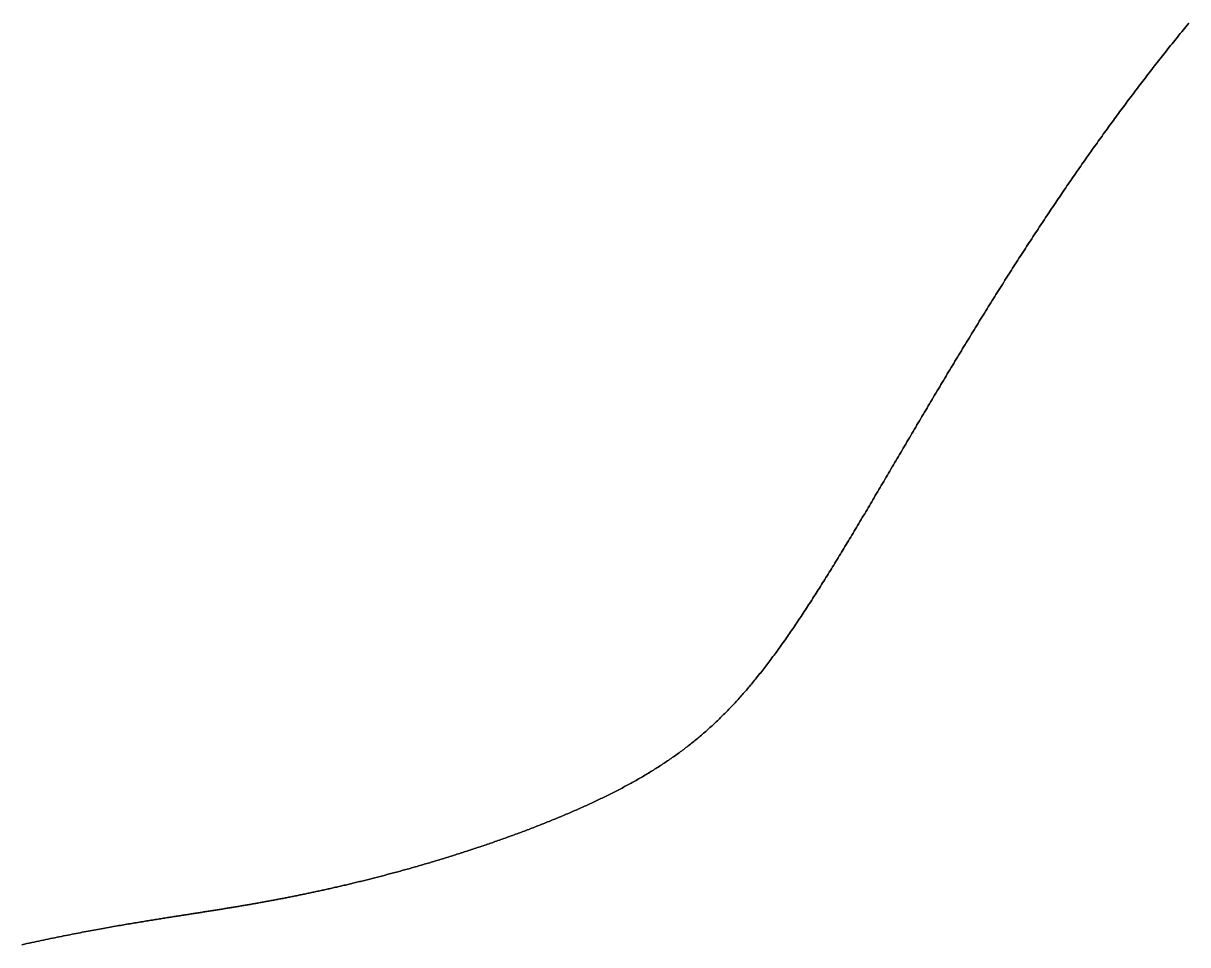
# Model space of a CAD drawing. Header units: inches. Extents: x 130170 to 284068, y 377793 to 804530.
# Drawn here: x 249897.4 to 249965.5, y 750533.2 to 750587.1 of the extents above; entities that cross this region are included whole.
import ezdxf

# ---------------------------------------------------------------- set-up
doc = ezdxf.new("R2010")
doc.units = ezdxf.units.IN
doc.header["$MEASUREMENT"] = 0
doc.layers.add('muni_il', color=7, linetype='Continuous')

msp = doc.modelspace()

# ---------------------------------------------------------------- linework, layer by layer
at = {"layer": 'muni_il'}
for points in [[(249965.545, 750587.063), (249965.462, 750586.962), (249965.38, 750586.862), (249965.298, 750586.761), (249965.216, 750586.661), (249965.134, 750586.561), (249965.052, 750586.461), (249964.971, 750586.361), (249964.89, 750586.261), (249964.81, 750586.161), (249964.729, 750586.061), (249964.649, 750585.961), (249964.569, 750585.862), (249964.489, 750585.762), (249964.409, 750585.662), (249964.33, 750585.563), (249964.251, 750585.463), (249964.172, 750585.364), (249964.093, 750585.265), (249964.015, 750585.165), (249963.936, 750585.066), (249963.858, 750584.967), (249963.78, 750584.868), (249963.702, 750584.769), (249963.625, 750584.67), (249963.547, 750584.57), (249963.47, 750584.471), (249963.393, 750584.372), (249963.316, 750584.273), (249963.239, 750584.174), (249963.162, 750584.075), (249963.086, 750583.976), (249963.01, 750583.877), (249962.933, 750583.778), (249962.857, 750583.679), (249962.782, 750583.579), (249962.706, 750583.48), (249962.63, 750583.381), (249962.554, 750583.282), (249962.479, 750583.183), (249962.404, 750583.083), (249962.329, 750582.984), (249962.254, 750582.885), (249962.179, 750582.785), (249962.104, 750582.686), (249962.029, 750582.586), (249961.954, 750582.486), (249961.88, 750582.387), (249961.805, 750582.287), (249961.731, 750582.187), (249961.657, 750582.087), (249961.582, 750581.987), (249961.508, 750581.887), (249961.434, 750581.787), (249961.36, 750581.686), (249961.286, 750581.586), (249961.213, 750581.485), (249961.139, 750581.385), (249961.065, 750581.284), (249960.991, 750581.183), (249960.918, 750581.082), (249960.844, 750580.981), (249960.77, 750580.88), (249960.697, 750580.779), (249960.624, 750580.677), (249960.55, 750580.576), (249960.477, 750580.474), (249960.403, 750580.372), (249960.33, 750580.27), (249960.257, 750580.168), (249960.184, 750580.065), (249960.11, 750579.963), (249960.037, 750579.86), (249959.964, 750579.757), (249959.891, 750579.654), (249959.818, 750579.551), (249959.745, 750579.448), (249959.671, 750579.344), (249959.598, 750579.241), (249959.525, 750579.137), (249959.452, 750579.033), (249959.379, 750578.929), (249959.306, 750578.824), (249959.233, 750578.72), (249959.16, 750578.615), (249959.086, 750578.51), (249959.013, 750578.405), (249958.94, 750578.299), (249958.867, 750578.194), (249958.794, 750578.088), (249958.721, 750577.982), (249958.647, 750577.876), (249958.574, 750577.77), (249958.501, 750577.663), (249958.428, 750577.556), (249958.355, 750577.449), (249958.281, 750577.342), (249958.208, 750577.234), (249958.135, 750577.127), (249958.061, 750577.019), (249957.988, 750576.911), (249957.915, 750576.802), (249957.841, 750576.694), (249957.768, 750576.585), (249957.694, 750576.476), (249957.621, 750576.367), (249957.547, 750576.257), (249957.474, 750576.148), (249957.4, 750576.038), (249957.327, 750575.928), (249957.253, 750575.817), (249957.179, 750575.707), (249957.106, 750575.596), (249957.032, 750575.485), (249956.958, 750575.373), (249956.884, 750575.262), (249956.81, 750575.15), (249956.736, 750575.038), (249956.662, 750574.926), (249956.589, 750574.813), (249956.515, 750574.701), (249956.441, 750574.588), (249956.366, 750574.474), (249956.292, 750574.361), (249956.218, 750574.247), (249956.144, 750574.134), (249956.07, 750574.019), (249955.996, 750573.905), (249955.921, 750573.791), (249955.847, 750573.676), (249955.773, 750573.561), (249955.698, 750573.445), (249955.624, 750573.33), (249955.549, 750573.214), (249955.475, 750573.098), (249955.401, 750572.982), (249955.326, 750572.866), (249955.252, 750572.749), (249955.177, 750572.632), (249955.102, 750572.515), (249955.028, 750572.398), (249954.953, 750572.281), (249954.878, 750572.163), (249954.804, 750572.045), (249954.729, 750571.927), (249954.654, 750571.809), (249954.579, 750571.69), (249954.505, 750571.572), (249954.43, 750571.453), (249954.355, 750571.334), (249954.28, 750571.215), (249954.205, 750571.095), (249954.13, 750570.975), (249954.055, 750570.856), (249953.981, 750570.736), (249953.906, 750570.615), (249953.831, 750570.495), (249953.756, 750570.374), (249953.681, 750570.254), (249953.606, 750570.133), (249953.531, 750570.012), (249953.456, 750569.891), (249953.381, 750569.769), (249953.306, 750569.648), (249953.231, 750569.526), (249953.156, 750569.404), (249953.081, 750569.282), (249953.006, 750569.16), (249952.931, 750569.038), (249952.856, 750568.916), (249952.781, 750568.793), (249952.706, 750568.671), (249952.631, 750568.548), (249952.556, 750568.425), (249952.481, 750568.302), (249952.406, 750568.179), (249952.331, 750568.056), (249952.257, 750567.933), (249952.182, 750567.809), (249952.107, 750567.686), (249952.032, 750567.562), (249951.957, 750567.439), (249951.882, 750567.315), (249951.808, 750567.191), (249951.733, 750567.067), (249951.658, 750566.943), (249951.584, 750566.819), (249951.509, 750566.695), (249951.435, 750566.571), (249951.36, 750566.447), (249951.286, 750566.323), (249951.211, 750566.199), (249951.137, 750566.074), (249951.062, 750565.95), (249950.988, 750565.826), (249950.914, 750565.702), (249950.84, 750565.577), (249950.765, 750565.453), (249950.691, 750565.329), (249950.617, 750565.204), (249950.543, 750565.08), (249950.469, 750564.956), (249950.395, 750564.831), (249950.322, 750564.707), (249950.248, 750564.583), (249950.174, 750564.459), (249950.101, 750564.334), (249950.027, 750564.21), (249949.954, 750564.086), (249949.88, 750563.962), (249949.807, 750563.838), (249949.734, 750563.714), (249949.66, 750563.591), (249949.587, 750563.467), (249949.514, 750563.343), (249949.441, 750563.22), (249949.368, 750563.096), (249949.296, 750562.973), (249949.223, 750562.85), (249949.15, 750562.726), (249949.078, 750562.603), (249949.005, 750562.48), (249948.933, 750562.357), (249948.861, 750562.235), (249948.788, 750562.112), (249948.717, 750561.99), (249948.645, 750561.868), (249948.573, 750561.746), (249948.501, 750561.624), (249948.429, 750561.502), (249948.357, 750561.38), (249948.286, 750561.259), (249948.215, 750561.137), (249948.143, 750561.016), (249948.072, 750560.895), (249948.001, 750560.775), (249947.93, 750560.654), (249947.859, 750560.534), (249947.789, 750560.414), (249947.718, 750560.294), (249947.647, 750560.174), (249947.577, 750560.055), (249947.507, 750559.935), (249947.437, 750559.816), (249947.367, 750559.698), (249947.297, 750559.579), (249947.227, 750559.461), (249947.157, 750559.343), (249947.088, 750559.225), (249947.018, 750559.108), (249946.949, 750558.99), (249946.879, 750558.873), (249946.81, 750558.757), (249946.741, 750558.64), (249946.673, 750558.524), (249946.604, 750558.408), (249946.535, 750558.293), (249946.467, 750558.178), (249946.398, 750558.063), (249946.33, 750557.948), (249946.262, 750557.834), (249946.194, 750557.72), (249946.126, 750557.606), (249946.058, 750557.493), (249945.991, 750557.38), (249945.923, 750557.267), (249945.856, 750557.155), (249945.789, 750557.043), (249945.722, 750556.931), (249945.655, 750556.82), (249945.588, 750556.709), (249945.521, 750556.598), (249945.454, 750556.488), (249945.388, 750556.378), (249945.322, 750556.269), (249945.255, 750556.16), (249945.189, 750556.051), (249945.123, 750555.942), (249945.057, 750555.834), (249944.992, 750555.727), (249944.926, 750555.62), (249944.861, 750555.513), (249944.795, 750555.406), (249944.73, 750555.3), (249944.665, 750555.195), (249944.6, 750555.089), (249944.535, 750554.985), (249944.47, 750554.88), (249944.406, 750554.776), (249944.341, 750554.672), (249944.277, 750554.569), (249944.213, 750554.466), (249944.148, 750554.364), (249944.084, 750554.262), (249944.021, 750554.161), (249943.957, 750554.06), (249943.893, 750553.959), (249943.83, 750553.859), (249943.766, 750553.759), (249943.703, 750553.66), (249943.64, 750553.561), (249943.576, 750553.462), (249943.513, 750553.364), (249943.45, 750553.267), (249943.388, 750553.169), (249943.325, 750553.073), (249943.262, 750552.976), (249943.2, 750552.881), (249943.138, 750552.785), (249943.075, 750552.69), (249943.013, 750552.596), (249942.951, 750552.502), (249942.889, 750552.408), (249942.827, 750552.315), (249942.765, 750552.223), (249942.703, 750552.131), (249942.642, 750552.039), (249942.58, 750551.948), (249942.519, 750551.857), (249942.458, 750551.766), (249942.396, 750551.676), (249942.335, 750551.587), (249942.274, 750551.498), (249942.213, 750551.41), (249942.152, 750551.322), (249942.091, 750551.234), (249942.03, 750551.147), (249941.969, 750551.06), (249941.909, 750550.974), (249941.848, 750550.888), (249941.787, 750550.803), (249941.727, 750550.718), (249941.666, 750550.634), (249941.606, 750550.55), (249941.546, 750550.466), (249941.485, 750550.384), (249941.425, 750550.301), (249941.365, 750550.219), (249941.305, 750550.137), (249941.245, 750550.056), (249941.185, 750549.976), (249941.125, 750549.895), (249941.065, 750549.816), (249941.005, 750549.736), (249940.945, 750549.657), (249940.885, 750549.579), (249940.825, 750549.501), (249940.765, 750549.423), (249940.705, 750549.346), (249940.645, 750549.27), (249940.586, 750549.193), (249940.526, 750549.118), (249940.466, 750549.043), (249940.407, 750548.968), (249940.347, 750548.893), (249940.287, 750548.819), (249940.227, 750548.746), (249940.168, 750548.672), (249940.108, 750548.6), (249940.048, 750548.528), (249939.988, 750548.456), (249939.929, 750548.384), (249939.869, 750548.313), (249939.809, 750548.243), (249939.749, 750548.173), (249939.689, 750548.103), (249939.629, 750548.034), (249939.57, 750547.965), (249939.51, 750547.896), (249939.45, 750547.828), (249939.39, 750547.761), (249939.33, 750547.693), (249939.27, 750547.626), (249939.21, 750547.56), (249939.15, 750547.494), (249939.089, 750547.428), (249939.029, 750547.363), (249938.969, 750547.298), (249938.909, 750547.234), (249938.848, 750547.17), (249938.788, 750547.106), (249938.727, 750547.042), (249938.667, 750546.98), (249938.606, 750546.917), (249938.545, 750546.855), (249938.484, 750546.793), (249938.423, 750546.731), (249938.362, 750546.67), (249938.301, 750546.609), (249938.24, 750546.549), (249938.179, 750546.489), (249938.118, 750546.429), (249938.056, 750546.37), (249937.995, 750546.311), (249937.933, 750546.252), (249937.871, 750546.194), (249937.81, 750546.136), (249937.747, 750546.078), (249937.685, 750546.021), (249937.623, 750545.964), (249937.561, 750545.907), (249937.499, 750545.851), (249937.436, 750545.795), (249937.374, 750545.739), (249937.311, 750545.684), (249937.248, 750545.629), (249937.185, 750545.574), (249937.122, 750545.52), (249937.059, 750545.466), (249936.995, 750545.412), (249936.932, 750545.358), (249936.868, 750545.305), (249936.804, 750545.252), (249936.74, 750545.199), (249936.676, 750545.147), (249936.612, 750545.095), (249936.547, 750545.043), (249936.483, 750544.991), (249936.418, 750544.94), (249936.353, 750544.889), (249936.288, 750544.838), (249936.223, 750544.788), (249936.157, 750544.737), (249936.092, 750544.687), (249936.026, 750544.638), (249935.96, 750544.588), (249935.894, 750544.539), (249935.828, 750544.49), (249935.762, 750544.441), (249935.695, 750544.393), (249935.628, 750544.345), (249935.561, 750544.297), (249935.494, 750544.249), (249935.427, 750544.201), (249935.359, 750544.154), (249935.292, 750544.107), (249935.224, 750544.06), (249935.156, 750544.013), (249935.088, 750543.967), (249935.019, 750543.921), (249934.951, 750543.875), (249934.882, 750543.829), (249934.813, 750543.783), (249934.743, 750543.738), (249934.674, 750543.693), (249934.605, 750543.648), (249934.535, 750543.603), (249934.465, 750543.558), (249934.395, 750543.514), (249934.324, 750543.47), (249934.253, 750543.425), (249934.183, 750543.382), (249934.112, 750543.338), (249934.041, 750543.295), (249933.969, 750543.251), (249933.898, 750543.208), (249933.826, 750543.165), (249933.754, 750543.122), (249933.682, 750543.08), (249933.609, 750543.037), (249933.537, 750542.995), (249933.464, 750542.953), (249933.391, 750542.911), (249933.317, 750542.869), (249933.244, 750542.827), (249933.17, 750542.786), (249933.096, 750542.745), (249933.022, 750542.703), (249932.948, 750542.662), (249932.874, 750542.621), (249932.799, 750542.581), (249932.724, 750542.54), (249932.649, 750542.5), (249932.574, 750542.459), (249932.498, 750542.419), (249932.423, 750542.379), (249932.347, 750542.339), (249932.271, 750542.299), (249932.194, 750542.26), (249932.118, 750542.22), (249932.041, 750542.181), (249931.964, 750542.142), (249931.887, 750542.102), (249931.81, 750542.064), (249931.732, 750542.025), (249931.655, 750541.986), (249931.577, 750541.947), (249931.499, 750541.909), (249931.421, 750541.87), (249931.342, 750541.832), (249931.264, 750541.794), (249931.185, 750541.756), (249931.106, 750541.718), (249931.027, 750541.68), (249930.947, 750541.643), (249930.868, 750541.605), (249930.788, 750541.568), (249930.708, 750541.531), (249930.628, 750541.493), (249930.548, 750541.456), (249930.468, 750541.419), (249930.387, 750541.382), (249930.306, 750541.346), (249930.225, 750541.309), (249930.144, 750541.273), (249930.063, 750541.236), (249929.982, 750541.2), (249929.9, 750541.163), (249929.819, 750541.128), (249929.737, 750541.092), (249929.655, 750541.056), (249929.573, 750541.02), (249929.49, 750540.984), (249929.408, 750540.949), (249929.326, 750540.913), (249929.243, 750540.878), (249929.16, 750540.843), (249929.077, 750540.807), (249928.994, 750540.772), (249928.911, 750540.737), (249928.827, 750540.703), (249928.744, 750540.668), (249928.66, 750540.633), (249928.577, 750540.599), (249928.493, 750540.564), (249928.409, 750540.53), (249928.325, 750540.496), (249928.241, 750540.462), (249928.157, 750540.428), (249928.072, 750540.394), (249927.988, 750540.36), (249927.903, 750540.326), (249927.819, 750540.293), (249927.734, 750540.259), (249927.649, 750540.226), (249927.564, 750540.192), (249927.479, 750540.159), (249927.394, 750540.126), (249927.309, 750540.093), (249927.224, 750540.06), (249927.139, 750540.028), (249927.054, 750539.995), (249926.968, 750539.962), (249926.883, 750539.93), (249926.797, 750539.898), (249926.712, 750539.866), (249926.626, 750539.833), (249926.541, 750539.801), (249926.455, 750539.769), (249926.369, 750539.738), (249926.283, 750539.706), (249926.198, 750539.674), (249926.112, 750539.643), (249926.026, 750539.612), (249925.94, 750539.58), (249925.854, 750539.549), (249925.768, 750539.518), (249925.682, 750539.487), (249925.596, 750539.457), (249925.511, 750539.426), (249925.424, 750539.395), (249925.338, 750539.365), (249925.253, 750539.334), (249925.167, 750539.304), (249925.081, 750539.274), (249924.995, 750539.244), (249924.909, 750539.214), (249924.823, 750539.184), (249924.737, 750539.155), (249924.651, 750539.125), (249924.565, 750539.096), (249924.479, 750539.066), (249924.394, 750539.037), (249924.308, 750539.008), (249924.222, 750538.979), (249924.136, 750538.95), (249924.051, 750538.921), (249923.965, 750538.893), (249923.879, 750538.864), (249923.794, 750538.836), (249923.708, 750538.808), (249923.623, 750538.78), (249923.538, 750538.752), (249923.452, 750538.724), (249923.367, 750538.696), (249923.282, 750538.668), (249923.197, 750538.641), (249923.112, 750538.613), (249923.027, 750538.586), (249922.942, 750538.559), (249922.857, 750538.532), (249922.772, 750538.505), (249922.687, 750538.478), (249922.603, 750538.451), (249922.518, 750538.425), (249922.434, 750538.398), (249922.349, 750538.372), (249922.265, 750538.346), (249922.181, 750538.32), (249922.097, 750538.294), (249922.013, 750538.268), (249921.929, 750538.242), (249921.845, 750538.217), (249921.762, 750538.191), (249921.678, 750538.166), (249921.595, 750538.141), (249921.512, 750538.116), (249921.428, 750538.091), (249921.345, 750538.066), (249921.262, 750538.041), (249921.179, 750538.016), (249921.097, 750537.992), (249921.014, 750537.968), (249920.931, 750537.943), (249920.849, 750537.919), (249920.767, 750537.895), (249920.685, 750537.872), (249920.603, 750537.848), (249920.521, 750537.824), (249920.439, 750537.801), (249920.358, 750537.777), (249920.276, 750537.754), (249920.195, 750537.731), (249920.114, 750537.708), (249920.033, 750537.685), (249919.952, 750537.663), (249919.871, 750537.64), (249919.79, 750537.617), (249919.71, 750537.595), (249919.63, 750537.573), (249919.549, 750537.551), (249919.47, 750537.529), (249919.39, 750537.507), (249919.31, 750537.485), (249919.23, 750537.464), (249919.151, 750537.442), (249919.072, 750537.421), (249918.993, 750537.399), (249918.914, 750537.378), (249918.835, 750537.357), (249918.756, 750537.336), (249918.678, 750537.316), (249918.6, 750537.295), (249918.521, 750537.274), (249918.443, 750537.254), (249918.366, 750537.234), (249918.288, 750537.213), (249918.21, 750537.193), (249918.133, 750537.173), (249918.056, 750537.153), (249917.979, 750537.134), (249917.902, 750537.114), (249917.826, 750537.094), (249917.749, 750537.075), (249917.673, 750537.056), (249917.597, 750537.037), (249917.52, 750537.018), (249917.445, 750536.999), (249917.369, 750536.98), (249917.294, 750536.961), (249917.218, 750536.943), (249917.143, 750536.924), (249917.068, 750536.906), (249916.993, 750536.887), (249916.919, 750536.869), (249916.844, 750536.851), (249916.77, 750536.833), (249916.696, 750536.815), (249916.622, 750536.798), (249916.548, 750536.78), (249916.474, 750536.763), (249916.401, 750536.745), (249916.328, 750536.728), (249916.254, 750536.711), (249916.181, 750536.694), (249916.109, 750536.677), (249916.036, 750536.66), (249915.964, 750536.643), (249915.891, 750536.626), (249915.819, 750536.61), (249915.747, 750536.593), (249915.676, 750536.577), (249915.604, 750536.56), (249915.533, 750536.544), (249915.461, 750536.528), (249915.39, 750536.512), (249915.319, 750536.496), (249915.249, 750536.48), (249915.178, 750536.465), (249915.108, 750536.449), (249915.037, 750536.433), (249914.967, 750536.418), (249914.897, 750536.403), (249914.827, 750536.387), (249914.758, 750536.372), (249914.688, 750536.357), (249914.619, 750536.342), (249914.55, 750536.327), (249914.481, 750536.312), (249914.412, 750536.298), (249914.343, 750536.283), (249914.275, 750536.269), (249914.207, 750536.254), (249914.138, 750536.24), (249914.07, 750536.226), (249914.002, 750536.211), (249913.935, 750536.197), (249913.867, 750536.183), (249913.8, 750536.169), (249913.732, 750536.155), (249913.665, 750536.141), (249913.598, 750536.128), (249913.531, 750536.114), (249913.464, 750536.101), (249913.398, 750536.087), (249913.331, 750536.074), (249913.265, 750536.06), (249913.199, 750536.047), (249913.133, 750536.034), (249913.067, 750536.021), (249913.001, 750536.008), (249912.935, 750535.995), (249912.87, 750535.982), (249912.804, 750535.969), (249912.739, 750535.956), (249912.674, 750535.944), (249912.609, 750535.931), (249912.544, 750535.919), (249912.479, 750535.906), (249912.414, 750535.894), (249912.35, 750535.882), (249912.285, 750535.869), (249912.221, 750535.857), (249912.156, 750535.845), (249912.092, 750535.833), (249912.028, 750535.821), (249911.964, 750535.809), (249911.9, 750535.797), (249911.836, 750535.785), (249911.772, 750535.773), (249911.709, 750535.762), (249911.645, 750535.75), (249911.582, 750535.738), (249911.518, 750535.727), (249911.455, 750535.715), (249911.392, 750535.704), (249911.328, 750535.693), (249911.265, 750535.681), (249911.202, 750535.67), (249911.139, 750535.659), (249911.076, 750535.647), (249911.013, 750535.636), (249910.95, 750535.625), (249910.888, 750535.614), (249910.825, 750535.603), (249910.762, 750535.592), (249910.699, 750535.581), (249910.637, 750535.57), (249910.574, 750535.56), (249910.511, 750535.549), (249910.449, 750535.538), (249910.386, 750535.527), (249910.323, 750535.516), (249910.261, 750535.506), (249910.198, 750535.495), (249910.135, 750535.485), (249910.073, 750535.474), (249910.01, 750535.463), (249909.947, 750535.453), (249909.885, 750535.443), (249909.822, 750535.432), (249909.759, 750535.422), (249909.697, 750535.411), (249909.634, 750535.401), (249909.571, 750535.39), (249909.508, 750535.38), (249909.445, 750535.37), (249909.382, 750535.359), (249909.319, 750535.349), (249909.255, 750535.339), (249909.192, 750535.329), (249909.129, 750535.318), (249909.065, 750535.308), (249909.002, 750535.298), (249908.938, 750535.287), (249908.874, 750535.277), (249908.81, 750535.267), (249908.746, 750535.257), (249908.682, 750535.247), (249908.618, 750535.236), (249908.553, 750535.226), (249908.489, 750535.216), (249908.424, 750535.206), (249908.359, 750535.195), (249908.294, 750535.185), (249908.229, 750535.175), (249908.163, 750535.165), (249908.097, 750535.154), (249908.031, 750535.144), (249907.966, 750535.134), (249907.899, 750535.123), (249907.833, 750535.113), (249907.766, 750535.102), (249907.699, 750535.092), (249907.632, 750535.081), (249907.564, 750535.071), (249907.497, 750535.06), (249907.429, 750535.05), (249907.36, 750535.039), (249907.292, 750535.029), (249907.223, 750535.018), (249907.154, 750535.007), (249907.084, 750534.996), (249907.015, 750534.986), (249906.944, 750534.975), (249906.874, 750534.964), (249906.803, 750534.953), (249906.732, 750534.942), (249906.66, 750534.93), (249906.588, 750534.919), (249906.516, 750534.908), (249906.444, 750534.897), (249906.37, 750534.885), (249906.297, 750534.874), (249906.223, 750534.862), (249906.149, 750534.851), (249906.074, 750534.839), (249905.999, 750534.827), (249905.923, 750534.815), (249905.847, 750534.803), (249905.77, 750534.791), (249905.693, 750534.779), (249905.615, 750534.767), (249905.537, 750534.754), (249905.459, 750534.742), (249905.38, 750534.729), (249905.3, 750534.716), (249905.22, 750534.704), (249905.139, 750534.691), (249905.057, 750534.678), (249904.975, 750534.664), (249904.893, 750534.651), (249904.81, 750534.638), (249904.726, 750534.624), (249904.641, 750534.61), (249904.556, 750534.596), (249904.471, 750534.582), (249904.384, 750534.568), (249904.297, 750534.554), (249904.21, 750534.539), (249904.121, 750534.525), (249904.032, 750534.51), (249903.943, 750534.495), (249903.852, 750534.48), (249903.761, 750534.464), (249903.669, 750534.449), (249903.576, 750534.433), (249903.483, 750534.417), (249903.388, 750534.401), (249903.293, 750534.385), (249903.198, 750534.368), (249903.101, 750534.352), (249903.004, 750534.335), (249902.905, 750534.318), (249902.806, 750534.3), (249902.706, 750534.283), (249902.606, 750534.265), (249902.504, 750534.247), (249902.402, 750534.229), (249902.298, 750534.21), (249902.194, 750534.192), (249902.089, 750534.173), (249901.983, 750534.153), (249901.876, 750534.134), (249901.768, 750534.114), (249901.659, 750534.094), (249901.549, 750534.074), (249901.439, 750534.053), (249901.327, 750534.033), (249901.214, 750534.012), (249901.1, 750533.99), (249900.986, 750533.968), (249900.87, 750533.946), (249900.753, 750533.924), (249900.636, 750533.902), (249900.517, 750533.879), (249900.397, 750533.855), (249900.277, 750533.832), (249900.155, 750533.808), (249900.032, 750533.784), (249899.908, 750533.759), (249899.783, 750533.734), (249899.657, 750533.709), (249899.53, 750533.683), (249899.402, 750533.658), (249899.273, 750533.631), (249899.142, 750533.605), (249899.011, 750533.578), (249898.878, 750533.55), (249898.745, 750533.522), (249898.61, 750533.494), (249898.474, 750533.466), (249898.337, 750533.437), (249898.199, 750533.407), (249898.06, 750533.378), (249897.92, 750533.347), (249897.778, 750533.317), (249897.636, 750533.286), (249897.492, 750533.254), (249897.347, 750533.223)], [(249897.347, 750533.223), (249897.492, 750533.254), (249897.636, 750533.286), (249897.778, 750533.317), (249897.92, 750533.347), (249898.06, 750533.378), (249898.199, 750533.407), (249898.337, 750533.437), (249898.474, 750533.466), (249898.61, 750533.494), (249898.745, 750533.522), (249898.878, 750533.55), (249899.011, 750533.578), (249899.142, 750533.605), (249899.273, 750533.631), (249899.402, 750533.658), (249899.53, 750533.683), (249899.657, 750533.709), (249899.783, 750533.734), (249899.908, 750533.759), (249900.032, 750533.784), (249900.155, 750533.808), (249900.277, 750533.832), (249900.397, 750533.855), (249900.517, 750533.879), (249900.636, 750533.902), (249900.753, 750533.924), (249900.87, 750533.946), (249900.986, 750533.968), (249901.1, 750533.99), (249901.214, 750534.012), (249901.327, 750534.033), (249901.439, 750534.053), (249901.549, 750534.074), (249901.659, 750534.094), (249901.768, 750534.114), (249901.876, 750534.134), (249901.983, 750534.153), (249902.089, 750534.173), (249902.194, 750534.192), (249902.298, 750534.21), (249902.402, 750534.229), (249902.504, 750534.247), (249902.606, 750534.265), (249902.706, 750534.283), (249902.806, 750534.3), (249902.905, 750534.318), (249903.004, 750534.335), (249903.101, 750534.352), (249903.198, 750534.368), (249903.293, 750534.385), (249903.388, 750534.401), (249903.483, 750534.417), (249903.576, 750534.433), (249903.669, 750534.449), (249903.761, 750534.464), (249903.852, 750534.48), (249903.943, 750534.495), (249904.032, 750534.51), (249904.121, 750534.525), (249904.21, 750534.539), (249904.297, 750534.554), (249904.384, 750534.568), (249904.471, 750534.582), (249904.556, 750534.596), (249904.641, 750534.61), (249904.726, 750534.624), (249904.81, 750534.638), (249904.893, 750534.651), (249904.975, 750534.664), (249905.057, 750534.678), (249905.139, 750534.691), (249905.22, 750534.704), (249905.3, 750534.716), (249905.38, 750534.729), (249905.459, 750534.742), (249905.537, 750534.754), (249905.615, 750534.767), (249905.693, 750534.779), (249905.77, 750534.791), (249905.847, 750534.803), (249905.923, 750534.815), (249905.999, 750534.827), (249906.074, 750534.839), (249906.149, 750534.851), (249906.223, 750534.862), (249906.297, 750534.874), (249906.37, 750534.885), (249906.444, 750534.897), (249906.516, 750534.908), (249906.588, 750534.919), (249906.66, 750534.93), (249906.732, 750534.942), (249906.803, 750534.953), (249906.874, 750534.964), (249906.944, 750534.975), (249907.015, 750534.986), (249907.084, 750534.996), (249907.154, 750535.007), (249907.223, 750535.018), (249907.292, 750535.029), (249907.36, 750535.039), (249907.429, 750535.05), (249907.497, 750535.06), (249907.564, 750535.071), (249907.632, 750535.081), (249907.699, 750535.092), (249907.766, 750535.102), (249907.833, 750535.113), (249907.899, 750535.123), (249907.966, 750535.134), (249908.031, 750535.144), (249908.097, 750535.154), (249908.163, 750535.165), (249908.229, 750535.175), (249908.294, 750535.185), (249908.359, 750535.195), (249908.424, 750535.206), (249908.489, 750535.216), (249908.553, 750535.226), (249908.618, 750535.236), (249908.682, 750535.247), (249908.746, 750535.257), (249908.81, 750535.267), (249908.874, 750535.277), (249908.938, 750535.287), (249909.002, 750535.298), (249909.065, 750535.308), (249909.129, 750535.318), (249909.192, 750535.329), (249909.255, 750535.339), (249909.319, 750535.349), (249909.382, 750535.359), (249909.445, 750535.37), (249909.508, 750535.38), (249909.571, 750535.39), (249909.634, 750535.401), (249909.697, 750535.411), (249909.759, 750535.422), (249909.822, 750535.432), (249909.885, 750535.443), (249909.947, 750535.453), (249910.01, 750535.463), (249910.073, 750535.474), (249910.135, 750535.485), (249910.198, 750535.495), (249910.261, 750535.506), (249910.323, 750535.516), (249910.386, 750535.527), (249910.449, 750535.538), (249910.511, 750535.549), (249910.574, 750535.56), (249910.637, 750535.57), (249910.699, 750535.581), (249910.762, 750535.592), (249910.825, 750535.603), (249910.888, 750535.614), (249910.95, 750535.625), (249911.013, 750535.636), (249911.076, 750535.647), (249911.139, 750535.659), (249911.202, 750535.67), (249911.265, 750535.681), (249911.328, 750535.693), (249911.392, 750535.704), (249911.455, 750535.715), (249911.518, 750535.727), (249911.582, 750535.738), (249911.645, 750535.75), (249911.709, 750535.762), (249911.772, 750535.773), (249911.836, 750535.785), (249911.9, 750535.797), (249911.964, 750535.809), (249912.028, 750535.821), (249912.092, 750535.833), (249912.156, 750535.845), (249912.221, 750535.857), (249912.285, 750535.869), (249912.35, 750535.882), (249912.414, 750535.894), (249912.479, 750535.906), (249912.544, 750535.919), (249912.609, 750535.931), (249912.674, 750535.944), (249912.739, 750535.956), (249912.804, 750535.969), (249912.87, 750535.982), (249912.935, 750535.995), (249913.001, 750536.008), (249913.067, 750536.021), (249913.133, 750536.034), (249913.199, 750536.047), (249913.265, 750536.06), (249913.331, 750536.074), (249913.398, 750536.087), (249913.464, 750536.101), (249913.531, 750536.114), (249913.598, 750536.128), (249913.665, 750536.141), (249913.732, 750536.155), (249913.8, 750536.169), (249913.867, 750536.183), (249913.935, 750536.197), (249914.002, 750536.211), (249914.07, 750536.226), (249914.138, 750536.24), (249914.207, 750536.254), (249914.275, 750536.269), (249914.343, 750536.283), (249914.412, 750536.298), (249914.481, 750536.312), (249914.55, 750536.327), (249914.619, 750536.342), (249914.688, 750536.357), (249914.758, 750536.372), (249914.827, 750536.387), (249914.897, 750536.403), (249914.967, 750536.418), (249915.037, 750536.433), (249915.108, 750536.449), (249915.178, 750536.465), (249915.249, 750536.48), (249915.319, 750536.496), (249915.39, 750536.512), (249915.461, 750536.528), (249915.533, 750536.544), (249915.604, 750536.56), (249915.676, 750536.577), (249915.747, 750536.593), (249915.819, 750536.61), (249915.891, 750536.626), (249915.964, 750536.643), (249916.036, 750536.66), (249916.109, 750536.677), (249916.181, 750536.694), (249916.254, 750536.711), (249916.328, 750536.728), (249916.401, 750536.745), (249916.474, 750536.763), (249916.548, 750536.78), (249916.622, 750536.798), (249916.696, 750536.815), (249916.77, 750536.833), (249916.844, 750536.851), (249916.919, 750536.869), (249916.993, 750536.887), (249917.068, 750536.906), (249917.143, 750536.924), (249917.218, 750536.943), (249917.294, 750536.961), (249917.369, 750536.98), (249917.445, 750536.999), (249917.52, 750537.018), (249917.597, 750537.037), (249917.673, 750537.056), (249917.749, 750537.075), (249917.826, 750537.094), (249917.902, 750537.114), (249917.979, 750537.134), (249918.056, 750537.153), (249918.133, 750537.173), (249918.21, 750537.193), (249918.288, 750537.213), (249918.366, 750537.234), (249918.443, 750537.254), (249918.521, 750537.274), (249918.6, 750537.295), (249918.678, 750537.316), (249918.756, 750537.336), (249918.835, 750537.357), (249918.914, 750537.378), (249918.993, 750537.399), (249919.072, 750537.421), (249919.151, 750537.442), (249919.23, 750537.464), (249919.31, 750537.485), (249919.39, 750537.507), (249919.47, 750537.529), (249919.549, 750537.551), (249919.63, 750537.573), (249919.71, 750537.595), (249919.79, 750537.617), (249919.871, 750537.64), (249919.952, 750537.663), (249920.033, 750537.685), (249920.114, 750537.708), (249920.195, 750537.731), (249920.276, 750537.754), (249920.358, 750537.777), (249920.439, 750537.801), (249920.521, 750537.824), (249920.603, 750537.848), (249920.685, 750537.872), (249920.767, 750537.895), (249920.849, 750537.919), (249920.931, 750537.943), (249921.014, 750537.968), (249921.097, 750537.992), (249921.179, 750538.016), (249921.262, 750538.041), (249921.345, 750538.066), (249921.428, 750538.091), (249921.512, 750538.116), (249921.595, 750538.141), (249921.678, 750538.166), (249921.762, 750538.191), (249921.845, 750538.217), (249921.929, 750538.242), (249922.013, 750538.268), (249922.097, 750538.294), (249922.181, 750538.32), (249922.265, 750538.346), (249922.349, 750538.372), (249922.434, 750538.398), (249922.518, 750538.425), (249922.603, 750538.451), (249922.687, 750538.478), (249922.772, 750538.505), (249922.857, 750538.532), (249922.942, 750538.559), (249923.027, 750538.586), (249923.112, 750538.613), (249923.197, 750538.641), (249923.282, 750538.668), (249923.367, 750538.696), (249923.452, 750538.724), (249923.538, 750538.752), (249923.623, 750538.78), (249923.708, 750538.808), (249923.794, 750538.836), (249923.879, 750538.864), (249923.965, 750538.893), (249924.051, 750538.921), (249924.136, 750538.95), (249924.222, 750538.979), (249924.308, 750539.008), (249924.394, 750539.037), (249924.479, 750539.066), (249924.565, 750539.096), (249924.651, 750539.125), (249924.737, 750539.155), (249924.823, 750539.184), (249924.909, 750539.214), (249924.995, 750539.244), (249925.081, 750539.274), (249925.167, 750539.304), (249925.253, 750539.334), (249925.338, 750539.365), (249925.424, 750539.395), (249925.511, 750539.426), (249925.596, 750539.457), (249925.682, 750539.487), (249925.768, 750539.518), (249925.854, 750539.549), (249925.94, 750539.58), (249926.026, 750539.612), (249926.112, 750539.643), (249926.198, 750539.674), (249926.283, 750539.706), (249926.369, 750539.738), (249926.455, 750539.769), (249926.541, 750539.801), (249926.626, 750539.833), (249926.712, 750539.866), (249926.797, 750539.898), (249926.883, 750539.93), (249926.968, 750539.962), (249927.054, 750539.995), (249927.139, 750540.028), (249927.224, 750540.06), (249927.309, 750540.093), (249927.394, 750540.126), (249927.479, 750540.159), (249927.564, 750540.192), (249927.649, 750540.226), (249927.734, 750540.259), (249927.819, 750540.293), (249927.903, 750540.326), (249927.988, 750540.36), (249928.072, 750540.394), (249928.157, 750540.428), (249928.241, 750540.462), (249928.325, 750540.496), (249928.409, 750540.53), (249928.493, 750540.564), (249928.577, 750540.599), (249928.66, 750540.633), (249928.744, 750540.668), (249928.827, 750540.703), (249928.911, 750540.737), (249928.994, 750540.772), (249929.077, 750540.807), (249929.16, 750540.843), (249929.243, 750540.878), (249929.326, 750540.913), (249929.408, 750540.949), (249929.49, 750540.984), (249929.573, 750541.02), (249929.655, 750541.056), (249929.737, 750541.092), (249929.819, 750541.128), (249929.9, 750541.163), (249929.982, 750541.2), (249930.063, 750541.236), (249930.144, 750541.273), (249930.225, 750541.309), (249930.306, 750541.346), (249930.387, 750541.382), (249930.468, 750541.419), (249930.548, 750541.456), (249930.628, 750541.493), (249930.708, 750541.531), (249930.788, 750541.568), (249930.868, 750541.605), (249930.947, 750541.643), (249931.027, 750541.68), (249931.106, 750541.718), (249931.185, 750541.756), (249931.264, 750541.794), (249931.342, 750541.832), (249931.421, 750541.87), (249931.499, 750541.909), (249931.577, 750541.947), (249931.655, 750541.986), (249931.732, 750542.025), (249931.81, 750542.064), (249931.887, 750542.102), (249931.964, 750542.142), (249932.041, 750542.181), (249932.118, 750542.22), (249932.194, 750542.26), (249932.271, 750542.299), (249932.347, 750542.339), (249932.423, 750542.379), (249932.498, 750542.419), (249932.574, 750542.459), (249932.649, 750542.5), (249932.724, 750542.54), (249932.799, 750542.581), (249932.874, 750542.621), (249932.948, 750542.662), (249933.022, 750542.703), (249933.096, 750542.745), (249933.17, 750542.786), (249933.244, 750542.827), (249933.317, 750542.869), (249933.391, 750542.911), (249933.464, 750542.953), (249933.537, 750542.995), (249933.609, 750543.037), (249933.682, 750543.08), (249933.754, 750543.122), (249933.826, 750543.165), (249933.898, 750543.208), (249933.969, 750543.251), (249934.041, 750543.295), (249934.112, 750543.338), (249934.183, 750543.382), (249934.253, 750543.425), (249934.324, 750543.47), (249934.395, 750543.514), (249934.465, 750543.558), (249934.535, 750543.603), (249934.605, 750543.648), (249934.674, 750543.693), (249934.743, 750543.738), (249934.813, 750543.783), (249934.882, 750543.829), (249934.951, 750543.875), (249935.019, 750543.921), (249935.088, 750543.967), (249935.156, 750544.013), (249935.224, 750544.06), (249935.292, 750544.107), (249935.359, 750544.154), (249935.427, 750544.201), (249935.494, 750544.249), (249935.561, 750544.297), (249935.628, 750544.345), (249935.695, 750544.393), (249935.762, 750544.441), (249935.828, 750544.49), (249935.894, 750544.539), (249935.96, 750544.588), (249936.026, 750544.638), (249936.092, 750544.687), (249936.157, 750544.737), (249936.223, 750544.788), (249936.288, 750544.838), (249936.353, 750544.889), (249936.418, 750544.94), (249936.483, 750544.991), (249936.547, 750545.043), (249936.612, 750545.095), (249936.676, 750545.147), (249936.74, 750545.199), (249936.804, 750545.252), (249936.868, 750545.305), (249936.932, 750545.358), (249936.995, 750545.412), (249937.059, 750545.466), (249937.122, 750545.52), (249937.185, 750545.574), (249937.248, 750545.629), (249937.311, 750545.684), (249937.374, 750545.739), (249937.436, 750545.795), (249937.499, 750545.851), (249937.561, 750545.907), (249937.623, 750545.964), (249937.685, 750546.021), (249937.747, 750546.078), (249937.81, 750546.136), (249937.871, 750546.194), (249937.933, 750546.252), (249937.995, 750546.311), (249938.056, 750546.37), (249938.118, 750546.429), (249938.179, 750546.489), (249938.24, 750546.549), (249938.301, 750546.609), (249938.362, 750546.67), (249938.423, 750546.731), (249938.484, 750546.793), (249938.545, 750546.855), (249938.606, 750546.917), (249938.667, 750546.98), (249938.727, 750547.042), (249938.788, 750547.106), (249938.848, 750547.17), (249938.909, 750547.234), (249938.969, 750547.298), (249939.029, 750547.363), (249939.089, 750547.428), (249939.15, 750547.494), (249939.21, 750547.56), (249939.27, 750547.626), (249939.33, 750547.693), (249939.39, 750547.761), (249939.45, 750547.828), (249939.51, 750547.896), (249939.57, 750547.965), (249939.629, 750548.034), (249939.689, 750548.103), (249939.749, 750548.173), (249939.809, 750548.243), (249939.869, 750548.313), (249939.929, 750548.384), (249939.988, 750548.456), (249940.048, 750548.528), (249940.108, 750548.6), (249940.168, 750548.672), (249940.227, 750548.746), (249940.287, 750548.819), (249940.347, 750548.893), (249940.407, 750548.968), (249940.466, 750549.043), (249940.526, 750549.118), (249940.586, 750549.193), (249940.645, 750549.27), (249940.705, 750549.346), (249940.765, 750549.423), (249940.825, 750549.501), (249940.885, 750549.579), (249940.945, 750549.657), (249941.005, 750549.736), (249941.065, 750549.816), (249941.125, 750549.895), (249941.185, 750549.976), (249941.245, 750550.056), (249941.305, 750550.137), (249941.365, 750550.219), (249941.425, 750550.301), (249941.485, 750550.384), (249941.546, 750550.466), (249941.606, 750550.55), (249941.666, 750550.634), (249941.727, 750550.718), (249941.787, 750550.803), (249941.848, 750550.888), (249941.909, 750550.974), (249941.969, 750551.06), (249942.03, 750551.147), (249942.091, 750551.234), (249942.152, 750551.322), (249942.213, 750551.41), (249942.274, 750551.498), (249942.335, 750551.587), (249942.396, 750551.676), (249942.458, 750551.766), (249942.519, 750551.857), (249942.58, 750551.948), (249942.642, 750552.039), (249942.703, 750552.131), (249942.765, 750552.223), (249942.827, 750552.315), (249942.889, 750552.408), (249942.951, 750552.502), (249943.013, 750552.596), (249943.075, 750552.69), (249943.138, 750552.785), (249943.2, 750552.881), (249943.262, 750552.976), (249943.325, 750553.073), (249943.388, 750553.169), (249943.45, 750553.267), (249943.513, 750553.364), (249943.576, 750553.462), (249943.64, 750553.561), (249943.703, 750553.66), (249943.766, 750553.759), (249943.83, 750553.859), (249943.893, 750553.959), (249943.957, 750554.06), (249944.021, 750554.161), (249944.084, 750554.262), (249944.148, 750554.364), (249944.213, 750554.466), (249944.277, 750554.569), (249944.341, 750554.672), (249944.406, 750554.776), (249944.47, 750554.88), (249944.535, 750554.985), (249944.6, 750555.089), (249944.665, 750555.195), (249944.73, 750555.3), (249944.795, 750555.406), (249944.861, 750555.513), (249944.926, 750555.62), (249944.992, 750555.727), (249945.057, 750555.834), (249945.123, 750555.942), (249945.189, 750556.051), (249945.255, 750556.16), (249945.322, 750556.269), (249945.388, 750556.378), (249945.454, 750556.488), (249945.521, 750556.598), (249945.588, 750556.709), (249945.655, 750556.82), (249945.722, 750556.931), (249945.789, 750557.043), (249945.856, 750557.155), (249945.923, 750557.267), (249945.991, 750557.38), (249946.058, 750557.493), (249946.126, 750557.606), (249946.194, 750557.72), (249946.262, 750557.834), (249946.33, 750557.948), (249946.398, 750558.063), (249946.467, 750558.178), (249946.535, 750558.293), (249946.604, 750558.408), (249946.673, 750558.524), (249946.741, 750558.64), (249946.81, 750558.757), (249946.879, 750558.873), (249946.949, 750558.99), (249947.018, 750559.108), (249947.088, 750559.225), (249947.157, 750559.343), (249947.227, 750559.461), (249947.297, 750559.579), (249947.367, 750559.698), (249947.437, 750559.816), (249947.507, 750559.935), (249947.577, 750560.055), (249947.647, 750560.174), (249947.718, 750560.294), (249947.789, 750560.414), (249947.859, 750560.534), (249947.93, 750560.654), (249948.001, 750560.775), (249948.072, 750560.895), (249948.143, 750561.016), (249948.215, 750561.137), (249948.286, 750561.259), (249948.357, 750561.38), (249948.429, 750561.502), (249948.501, 750561.624), (249948.573, 750561.746), (249948.645, 750561.868), (249948.717, 750561.99), (249948.788, 750562.112), (249948.861, 750562.235), (249948.933, 750562.357), (249949.005, 750562.48), (249949.078, 750562.603), (249949.15, 750562.726), (249949.223, 750562.85), (249949.296, 750562.973), (249949.368, 750563.096), (249949.441, 750563.22), (249949.514, 750563.343), (249949.587, 750563.467), (249949.66, 750563.591), (249949.734, 750563.714), (249949.807, 750563.838), (249949.88, 750563.962), (249949.954, 750564.086), (249950.027, 750564.21), (249950.101, 750564.334), (249950.174, 750564.459), (249950.248, 750564.583), (249950.322, 750564.707), (249950.395, 750564.831), (249950.469, 750564.956), (249950.543, 750565.08), (249950.617, 750565.204), (249950.691, 750565.329), (249950.765, 750565.453), (249950.84, 750565.577), (249950.914, 750565.702), (249950.988, 750565.826), (249951.062, 750565.95), (249951.137, 750566.074), (249951.211, 750566.199), (249951.286, 750566.323), (249951.36, 750566.447), (249951.435, 750566.571), (249951.509, 750566.695), (249951.584, 750566.819), (249951.658, 750566.943), (249951.733, 750567.067), (249951.808, 750567.191), (249951.882, 750567.315), (249951.957, 750567.439), (249952.032, 750567.562), (249952.107, 750567.686), (249952.182, 750567.809), (249952.257, 750567.933), (249952.331, 750568.056), (249952.406, 750568.179), (249952.481, 750568.302), (249952.556, 750568.425), (249952.631, 750568.548), (249952.706, 750568.671), (249952.781, 750568.793), (249952.856, 750568.916), (249952.931, 750569.038), (249953.006, 750569.16), (249953.081, 750569.282), (249953.156, 750569.404), (249953.231, 750569.526), (249953.306, 750569.648), (249953.381, 750569.769), (249953.456, 750569.891), (249953.531, 750570.012), (249953.606, 750570.133), (249953.681, 750570.254), (249953.756, 750570.374), (249953.831, 750570.495), (249953.906, 750570.615), (249953.981, 750570.736), (249954.055, 750570.856), (249954.13, 750570.975), (249954.205, 750571.095), (249954.28, 750571.215), (249954.355, 750571.334), (249954.43, 750571.453), (249954.505, 750571.572), (249954.579, 750571.69), (249954.654, 750571.809), (249954.729, 750571.927), (249954.804, 750572.045), (249954.878, 750572.163), (249954.953, 750572.281), (249955.028, 750572.398), (249955.102, 750572.515), (249955.177, 750572.632), (249955.252, 750572.749), (249955.326, 750572.866), (249955.401, 750572.982), (249955.475, 750573.098), (249955.549, 750573.214), (249955.624, 750573.33), (249955.698, 750573.445), (249955.773, 750573.561), (249955.847, 750573.676), (249955.921, 750573.791), (249955.996, 750573.905), (249956.07, 750574.019), (249956.144, 750574.134), (249956.218, 750574.247), (249956.292, 750574.361), (249956.366, 750574.474), (249956.441, 750574.588), (249956.515, 750574.701), (249956.589, 750574.813), (249956.662, 750574.926), (249956.736, 750575.038), (249956.81, 750575.15), (249956.884, 750575.262), (249956.958, 750575.373), (249957.032, 750575.485), (249957.106, 750575.596), (249957.179, 750575.707), (249957.253, 750575.817), (249957.327, 750575.928), (249957.4, 750576.038), (249957.474, 750576.148), (249957.547, 750576.257), (249957.621, 750576.367), (249957.694, 750576.476), (249957.768, 750576.585), (249957.841, 750576.694), (249957.915, 750576.802), (249957.988, 750576.911), (249958.061, 750577.019), (249958.135, 750577.127), (249958.208, 750577.234), (249958.281, 750577.342), (249958.355, 750577.449), (249958.428, 750577.556), (249958.501, 750577.663), (249958.574, 750577.77), (249958.647, 750577.876), (249958.721, 750577.982), (249958.794, 750578.088), (249958.867, 750578.194), (249958.94, 750578.299), (249959.013, 750578.405), (249959.086, 750578.51), (249959.16, 750578.615), (249959.233, 750578.72), (249959.306, 750578.824), (249959.379, 750578.929), (249959.452, 750579.033), (249959.525, 750579.137), (249959.598, 750579.241), (249959.671, 750579.344), (249959.745, 750579.448), (249959.818, 750579.551), (249959.891, 750579.654), (249959.964, 750579.757), (249960.037, 750579.86), (249960.11, 750579.963), (249960.184, 750580.065), (249960.257, 750580.168), (249960.33, 750580.27), (249960.403, 750580.372), (249960.477, 750580.474), (249960.55, 750580.576), (249960.624, 750580.677), (249960.697, 750580.779), (249960.77, 750580.88), (249960.844, 750580.981), (249960.918, 750581.082), (249960.991, 750581.183), (249961.065, 750581.284), (249961.139, 750581.385), (249961.213, 750581.485), (249961.286, 750581.586), (249961.36, 750581.686), (249961.434, 750581.787), (249961.508, 750581.887), (249961.582, 750581.987), (249961.657, 750582.087), (249961.731, 750582.187), (249961.805, 750582.287), (249961.88, 750582.387), (249961.954, 750582.486), (249962.029, 750582.586), (249962.104, 750582.686), (249962.179, 750582.785), (249962.254, 750582.885), (249962.329, 750582.984), (249962.404, 750583.083), (249962.479, 750583.183), (249962.554, 750583.282), (249962.63, 750583.381), (249962.706, 750583.48), (249962.782, 750583.579), (249962.857, 750583.679), (249962.933, 750583.778), (249963.01, 750583.877), (249963.086, 750583.976), (249963.162, 750584.075), (249963.239, 750584.174), (249963.316, 750584.273), (249963.393, 750584.372), (249963.47, 750584.471), (249963.547, 750584.57), (249963.625, 750584.67), (249963.702, 750584.769), (249963.78, 750584.868), (249963.858, 750584.967), (249963.936, 750585.066), (249964.015, 750585.165), (249964.093, 750585.265), (249964.172, 750585.364), (249964.251, 750585.463), (249964.33, 750585.563), (249964.409, 750585.662), (249964.489, 750585.762), (249964.569, 750585.862), (249964.649, 750585.961), (249964.729, 750586.061), (249964.81, 750586.161), (249964.89, 750586.261), (249964.971, 750586.361), (249965.052, 750586.461), (249965.134, 750586.561), (249965.216, 750586.661), (249965.298, 750586.761), (249965.38, 750586.862), (249965.462, 750586.962), (249965.545, 750587.063)]]:
    msp.add_lwpolyline(points, dxfattribs=at)

doc.saveas('drawing.dxf')
